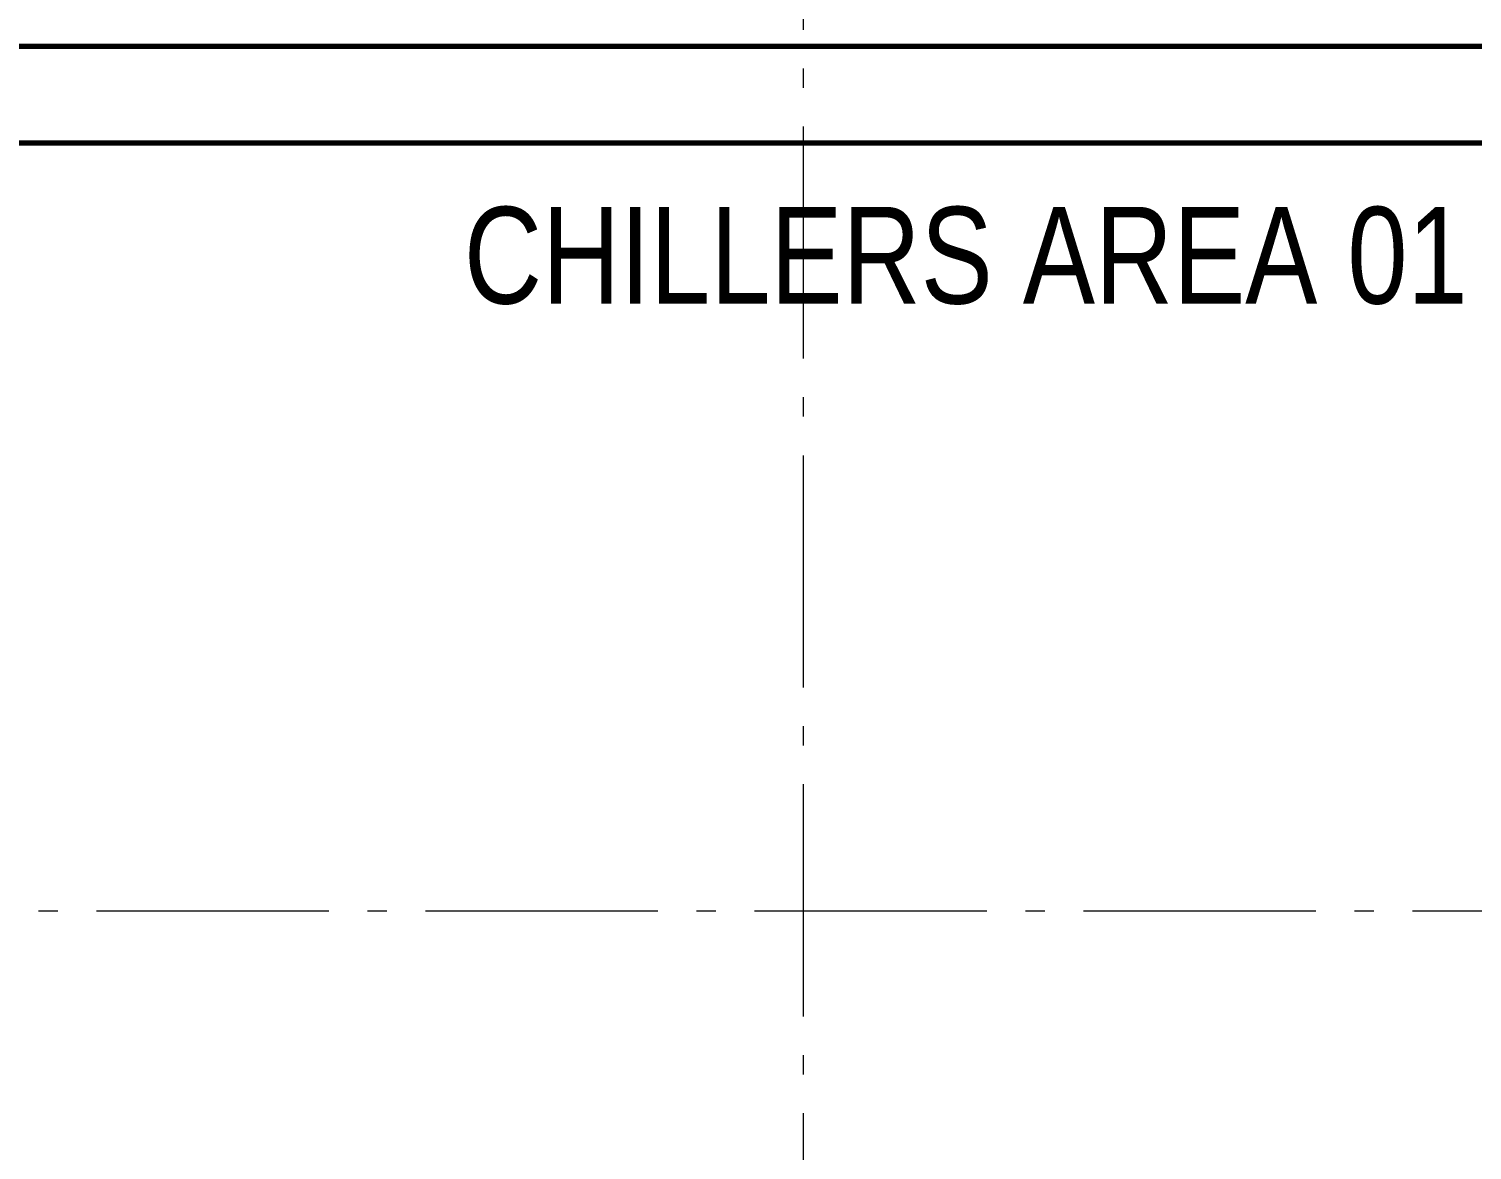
# Model space of a CAD drawing. Header units: millimetres. Extents: x -187347 to 135007, y -6415 to 292048.
# Drawn here: x -84941 to -77484, y 90818 to 96613 of the extents above; entities that cross this region are included whole.
import ezdxf

# ---------------------------------------------------------------- set-up
doc = ezdxf.new("R2010")
doc.units = ezdxf.units.MM
doc.header["$LTSCALE"] = 100
doc.linetypes.add('Z_LINE-CNTR', pattern=[17, 12, -2, 1, -2])
doc.layers.get('0').update_dxf_attribs({"lineweight": 18})
for name, color, linetype, lineweight in [('A-AREA-IDEN', 7, 'Continuous', 5), ('BORDER', 4, 'Continuous', 70), ('S-GRID', 7, 'Continuous', 5)]:
    doc.layers.add(name, color=color, linetype=linetype, lineweight=lineweight)
doc.styles.add('Arial_40', font='arial.ttf', dxfattribs={"width": 0.8, "height": 125})

# ---------------------------------------------------------------- blocks, each defined once
blk = doc.blocks.new('A0-Frame')
at = {"layer": 'BORDER', "color": 252, "ltscale": 25}
blk.add_lwpolyline([(0, 83100), (117900, 83100), (117900, 0), (0, 0)], close=True, dxfattribs=at)
at = {"layer": 'BORDER'}
blk.add_lwpolyline([(500, 82600), (117400, 82600), (117400, 500), (500, 500)], close=True, dxfattribs=at)

msp = doc.modelspace()

# ---------------------------------------------------------------- linework, layer by layer
at = {"layer": 'S-GRID', "color": 152, "linetype": 'Z_LINE-CNTR'}
for p, q in [((-80939.9, 111408.8), (-80939.9, -6038.2)), ((-89691.4, 92055), (-18064, 92055))]:
    msp.add_line(p, q, dxfattribs=at)

# ---------------------------------------------------------------- block references
msp.add_blockref('A0-Frame', (-97112.4, 13423.2))

# ---------------------------------------------------------------- texts
at = {"layer": 'A-AREA-IDEN', "color": 7, "insert": (-82692.8, 95693), "char_height": 500, "width": 5454.176, "attachment_point": 1, "style": 'Arial_40'}
msp.add_mtext('CHILLERS AREA 01', dxfattribs=at)

doc.saveas('drawing.dxf')
